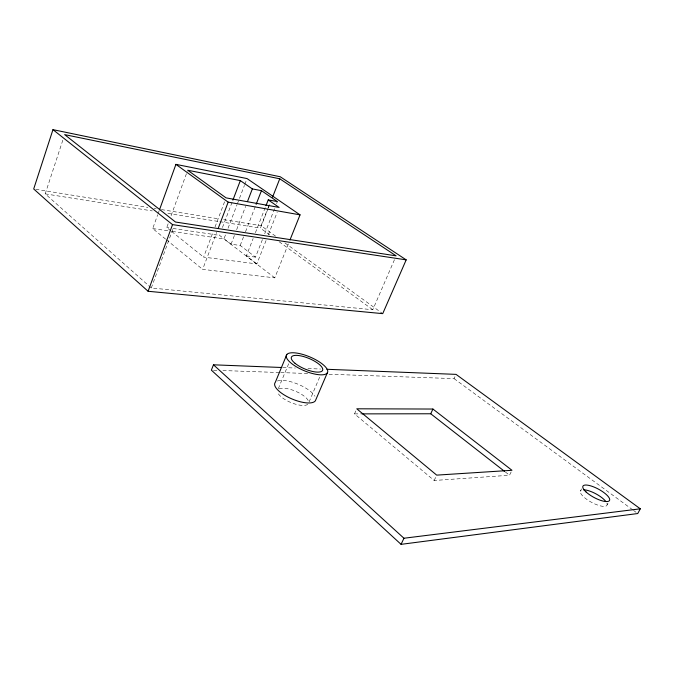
<?xml version="1.0" encoding="UTF-8"?>
<svg xmlns="http://www.w3.org/2000/svg" width="674" height="674" viewBox="0 0 674 674"><rect width="100%" height="100%" fill="white"/><g stroke="black" fill="none" stroke-linecap="round" stroke-linejoin="round"><path stroke-width="0.51" stroke-dasharray="3.37 2.53" d="M394.45 259.701L372.789 309.737L151.288 287.983L45.2 193.868L63.027 139.552M165.593 239.102L152.712 228.57L157.708 214.745M158.07 213.759L159.14 210.793M170.859 230.82L166.764 227.534L168.93 221.611M171.095 215.68L187.338 171.23M151.288 287.983L173.336 227.938M266.053 240.542L256.836 263.922L203.615 257.114L213.178 231.864M215.023 227.003L224.585 201.753M288.379 243.929L274.773 277.857L202.638 269.364L216.691 232.345M262.413 239.582L255.513 257.123L240.188 245.479L231.056 244.182L219.488 235.327L220.23 233.373M222.462 227.509L232.142 202.107M274.773 277.857L223.945 238.925L225.807 234.063M228.048 228.216L236.978 204.854M237.358 203.885L244.435 185.384M244.805 184.415L246.296 180.522M231.056 244.182L234.417 235.453M236.658 229.64L245.622 206.362M240.188 245.479L243.609 236.667M245.504 231.772L255.379 206.32M256.836 263.922L246.355 255.901L253.146 238.52M255.404 232.724L265.59 206.657M275.548 236.153L261.082 225.689L267.595 209.058M267.982 208.081L269.128 205.14M269.785 234.948L260.425 228.149L267.999 208.797M268.378 207.828L270.274 202.992M264.714 233.743L274.68 208.409M276.601 203.54L277.368 201.585M268.362 234.704L277.199 212.302M278.328 388.645L288.952 363.059M309.063 402.007L320.302 375.612M511.162 471.943L509.527 475.246L434.166 480.486L354.516 413.887L356.007 410.5M329.038 374.255L454.065 378.62L455.253 376.075M434.166 480.486L436.28 476.021M580.331 491.262L581.578 488.869M607.148 504.801L607.99 503.2M354.516 413.887L360.784 413.878M213.473 370.22L217.677 370.371M222.926 370.548L279.659 372.537M280.713 372.57L308.026 373.522M282.777 367.541L295.381 368.038M307.976 368.535L320.58 369.032M246.355 255.901L255.513 257.123M152.712 228.57L168.197 230.828M172.325 231.426L223.945 238.925M166.764 227.534L168.829 227.837M172.965 228.452L219.488 235.327M45.2 193.868L152.29 210.928M167.885 213.414L218.831 221.527M219.876 221.687L260.425 228.149M35.773 189.31L147.909 207.415M154.144 208.426L156.216 208.755M161.406 209.597L219.556 218.983M223.709 219.657L261.082 225.689M284.9 242.918L381.872 313.031M279.154 241.747L372.789 309.737M454.065 378.62L632.667 509.805M633.518 510.429L636.054 512.299M505.382 472.011L509.527 475.246M171.676 231.477L203.615 257.114M166.402 239.759L202.638 269.364M277.368 381.004A22.141 7.97 22.8 0 1 297.563 384.02A22.141 7.97 22.8 0 1 314.977 396.245M606.92 503.293A15.072 4.777 28.4 0 1 592.657 502.922A15.072 4.777 28.4 0 1 581.106 490.268M307.782 404.316A16.774 6.117 22.8 0 1 291.522 402.808A16.774 6.117 22.8 0 1 277.612 392.276M279.087 388.906A16.774 6.117 22.8 0 1 295.313 391.131A16.774 6.117 22.8 0 1 308.473 401.182"/><path stroke-width="1.01" d="M52.96 129.652L33.7 188.973L148.095 291.269L382.722 313.646L406.186 259.861L280.241 176.765L52.96 129.652L172.536 224.611L406.186 259.861M159.494 209.808L175.922 164.363L247.038 178.576L300.048 214.854L289.938 240.054M148.095 291.269L172.536 224.611M218.174 228.444L228.166 202.149L175.922 164.363M232.884 200.153L240.332 180.607L187.701 170.236L226.06 197.87L279.12 207.432L268.235 199.9L265.969 205.688M247.484 201.518L252.337 188.914L240.332 180.607M256.137 204.365L261.453 190.658L252.337 188.914M272.549 197.179L279.752 178.795L64.653 134.615L175.501 222.032L396.118 255.85L279.752 178.795M281.724 367.498L213.473 364.811L211.366 370.152L401.064 544.348L637.747 513.537L640.3 508.811L456.045 374.373L326.882 369.285M286.854 354.423L275.312 382.318A22.141 7.97 22.8 0 0 290.275 398.199A22.141 7.97 22.8 0 0 315.365 400.794L327.278 372.941A22.318 7.448 22.8 0 0 300.621 353.85A22.318 7.448 22.8 0 0 293.013 364.6A22.318 7.448 22.8 0 0 327.278 372.941M361.828 413.878L430.737 413.769L432.919 409.042L511.979 470.292L436.701 475.128L356.757 408.798L432.919 409.042M401.064 544.348L403.945 538.24L640.3 508.811M228.166 202.149L300.048 214.854M268.235 199.9L277.368 201.585L261.453 190.658M430.737 413.769L504.548 471.362M213.473 364.811L403.945 538.24M583.431 489.771A15.072 4.777 28.4 0 1 605.808 501.448M586.094 491.995A15.098 4.718 28.3 0 0 608.984 501.043A15.098 4.718 28.3 0 0 593.617 486.881A15.098 4.718 28.3 0 0 586.094 491.995M295.069 363.337A16.934 5.653 22.8 0 0 321.886 371.197A16.934 5.653 22.8 0 0 304.033 356.689A16.934 5.653 22.8 0 0 295.069 363.337"/></g></svg>
